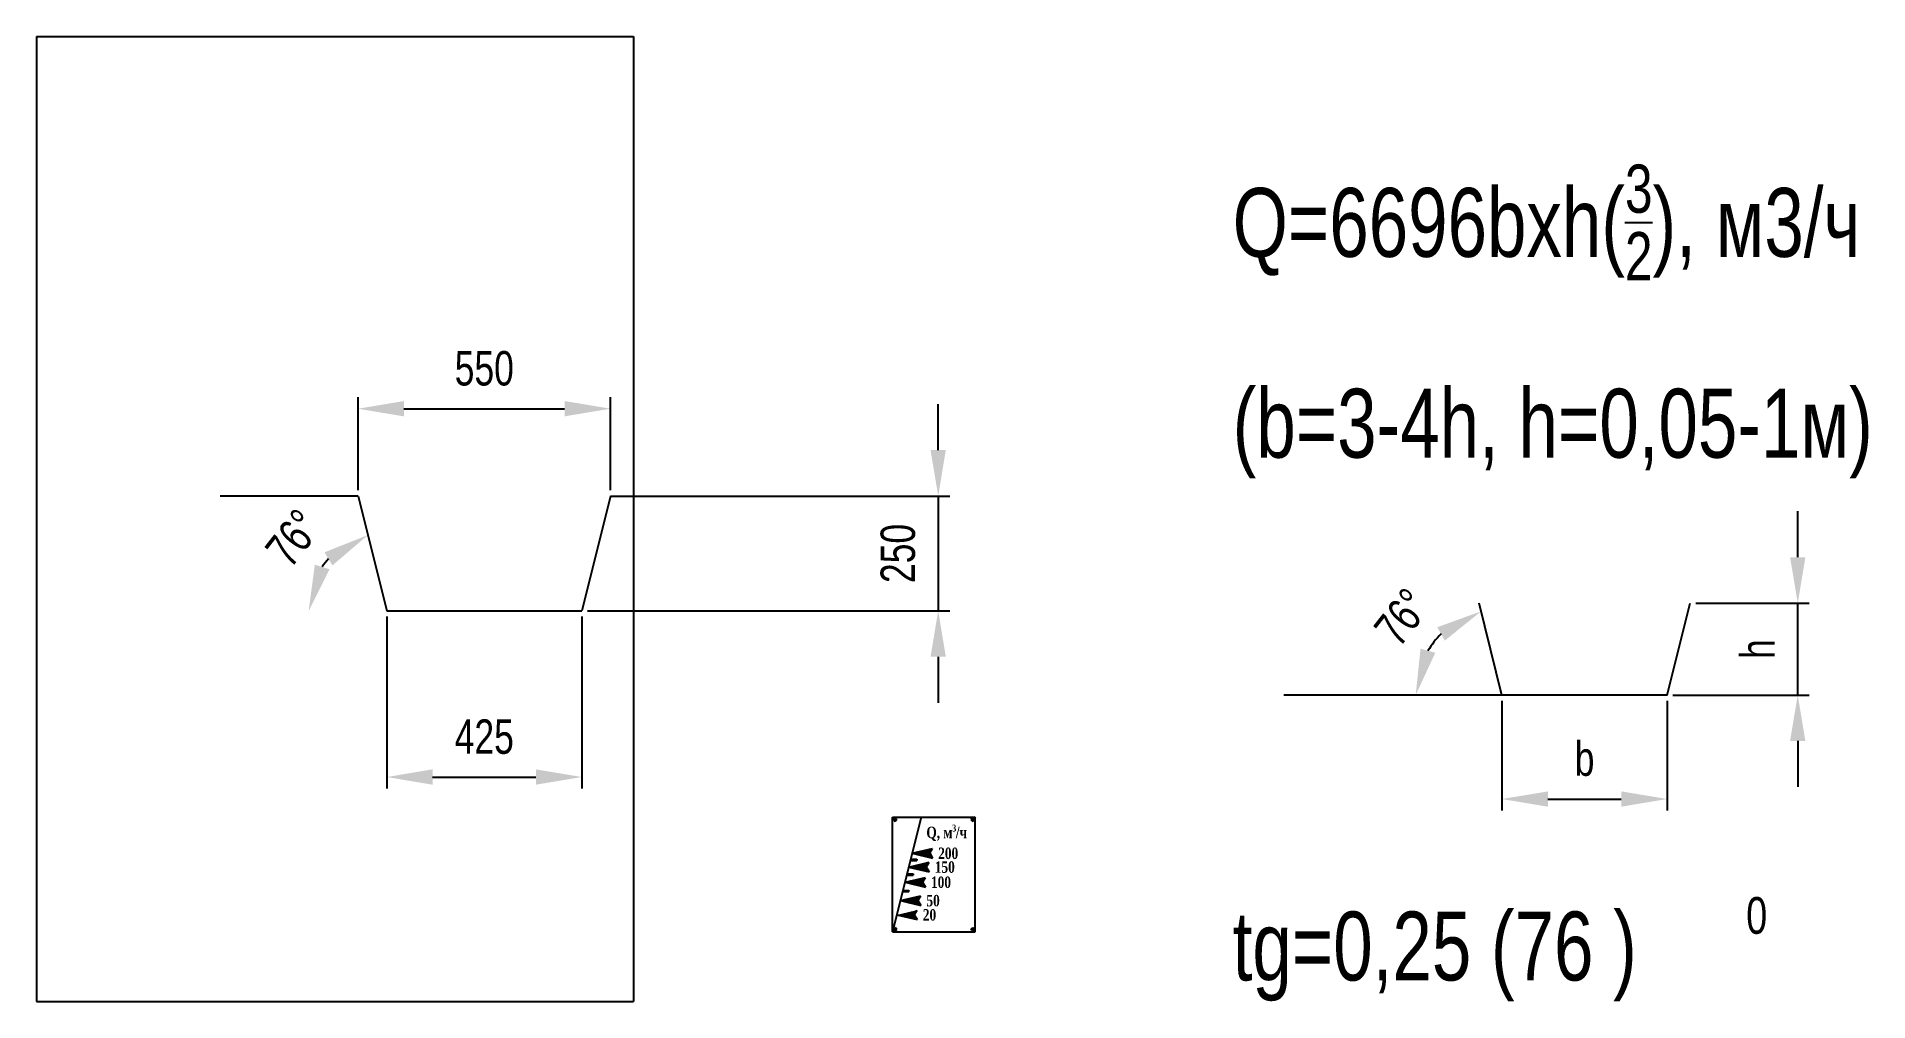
# Model space of a CAD drawing. Extents: x 397947 to 1039004, y -164202 to -102965.
# Drawn here: x 397947 to 401937, y -105065 to -102965 of the extents above; entities outside this region: 2.
import ezdxf

# ---------------------------------------------------------------- set-up
doc = ezdxf.new("R2010")
doc.units = 0
doc.header["$LTSCALE"] = 300
doc.header["$MEASUREMENT"] = 0
doc.linetypes.add('ACAD_ISO04W100', pattern=[30, 24, -3, 0, -3])
for name, color, linetype in [('1', 7, 'CONTINUOUS'), ('Размеры', 5, 'CONTINUOUS'), ('Трубы', 1, 'CONTINUOUS')]:
    doc.layers.add(name, color=color, linetype=linetype)
doc.styles.add('MONARCH', font='monarch', dxfattribs={"width": 0.77})
doc.styles.add('MONARCH0', font='monarch0.shx', dxfattribs={"width": 0.77})
doc.dimstyles.get("Standard").update_dxf_attribs({"dimtxt": 3, "dimasz": 3, "dimexe": 2.5, "dimexo": 2.5, "dimgap": 1.5, "dimtad": 0, "dimtih": 1, "dimtoh": 1, "dimdec": 0, "dimzin": 0, "dimdsep": 46, "dimtxsty": 'MONARCH0', "dimcen": -3, "dimdle": 1.25, "dimadec": 0, "dimazin": 0, "dimtfac": 0.75, "dimtdec": 0, "dimtofl": 0, "dimtmove": 2, "dimatfit": 3, "dimfxl": 1, "dimtvp": 1.5, "dimtolj": 1, "dimtzin": 0, "dimarcsym": 0})

# ---------------------------------------------------------------- blocks, each defined once
blk = doc.blocks.new('*D172')
at = {"layer": '1', "color": 0, "lineweight": -2, "ltscale": 0.4, "transparency": 16777216}
for p, q in [((401782.9, -104098.4), (401782.9, -103998.4)), ((401782.9, -104398.4), (401782.9, -104198.4)), ((401782.9, -104498.4), (401782.9, -104598.4))]:
    blk.add_line(p, q, dxfattribs=at)
at = {"layer": '1', "lineweight": -2, "ltscale": 0.4, "transparency": 16777216}
for p, q in [((401560.9, -104198.4), (401807.9, -104198.4)), ((401511.1, -104398.4), (401807.9, -104398.4))]:
    blk.add_line(p, q, dxfattribs=at)
at = {"layer": '1', "color": 0, "ltscale": 0.4, "transparency": 16777216}
for points in [[(401766.2, -104098.4), (401799.6, -104098.4), (401782.9, -104198.4)], [(401766.2, -104498.4), (401799.6, -104498.4), (401782.9, -104398.4)]]:
    blk.add_solid(points, dxfattribs=at)
at = {"layer": '1', "ltscale": 0.4, "transparency": 16777216, "insert": (401695.4, -104298.4), "char_height": 75, "attachment_point": 5, "rotation": 90, "style": 'MONARCH0'}
blk.add_mtext('\\A1;h', dxfattribs=at)
blk = doc.blocks.new('*D173')
at = {"layer": '1', "lineweight": -2, "ltscale": 0.4, "transparency": 16777216}
for p, q in [((401138.6, -104410.9), (401138.6, -104649.8)), ((401498.6, -104410.9), (401498.6, -104649.8))]:
    blk.add_line(p, q, dxfattribs=at)
at = {"layer": '1', "color": 0, "lineweight": -2, "ltscale": 0.4, "transparency": 16777216}
blk.add_line((401238.6, -104624.8), (401398.6, -104624.8), dxfattribs=at)
at = {"layer": '1', "color": 0, "ltscale": 0.4, "transparency": 16777216}
for points in [[(401238.6, -104608.2), (401238.6, -104641.5), (401138.6, -104624.8)], [(401398.6, -104608.2), (401398.6, -104641.5), (401498.6, -104624.8)]]:
    blk.add_solid(points, dxfattribs=at)
at = {"layer": '1', "ltscale": 0.4, "transparency": 16777216, "insert": (401318.6, -104537.3), "char_height": 75, "attachment_point": 5, "style": 'MONARCH0'}
blk.add_mtext('\\A1;b', dxfattribs=at)
blk = doc.blocks.new('*D174')
at = {"layer": '1', "color": 0, "lineweight": -2, "ltscale": 0.4, "transparency": 16777216}
blk.add_arc((401138.6, -104398.4), 187.8, 134.8833, 149.1167, dxfattribs=at)
at = {"layer": '1', "color": 0, "ltscale": 0.4, "transparency": 16777216}
for points in [[(400997.9, -104250.8), (401014.3, -104279.9), (401093.1, -104216.2)], [(400993.5, -104306.4), (400961.3, -104297.6), (400950.8, -104398.4)]]:
    blk.add_solid(points, dxfattribs=at)
at = {"layer": '1', "ltscale": 0.4, "transparency": 16777216, "insert": (400921.6, -104228.9), "char_height": 75, "attachment_point": 5, "rotation": 52, "style": 'MONARCH0'}
blk.add_mtext('\\A1;76°', dxfattribs=at)
blk = doc.blocks.new('*D175')
at = {"layer": '1', "lineweight": -2, "ltscale": 0.4, "transparency": 16777216}
for p, q in [((398709.6, -104227.7), (398709.6, -104601.9)), ((399134.6, -104227.7), (399134.6, -104601.9))]:
    blk.add_line(p, q, dxfattribs=at)
at = {"layer": '1', "color": 0, "lineweight": -2, "ltscale": 0.4, "transparency": 16777216}
blk.add_line((398809.6, -104576.9), (399034.6, -104576.9), dxfattribs=at)
at = {"layer": '1', "color": 0, "ltscale": 0.4, "transparency": 16777216}
for points in [[(398809.6, -104560.2), (398809.6, -104593.6), (398709.6, -104576.9)], [(399034.6, -104560.2), (399034.6, -104593.6), (399134.6, -104576.9)]]:
    blk.add_solid(points, dxfattribs=at)
at = {"layer": '1', "ltscale": 0.4, "transparency": 16777216, "insert": (398922.1, -104489.4), "char_height": 75, "attachment_point": 5, "style": 'MONARCH0'}
blk.add_mtext('\\A1;425', dxfattribs=at)
blk = doc.blocks.new('*D176')
at = {"layer": '1', "color": 0, "lineweight": -2, "ltscale": 0.4, "transparency": 16777216}
for p, q in [((399910.8, -103865.2), (399910.8, -103765.2)), ((399910.8, -103965.2), (399910.8, -104215.2)), ((399910.8, -104315.2), (399910.8, -104415.2))]:
    blk.add_line(p, q, dxfattribs=at)
at = {"layer": '1', "lineweight": -2, "ltscale": 0.4, "transparency": 16777216}
for p, q in [((399209.6, -103965.2), (399935.8, -103965.2)), ((399147.1, -104215.2), (399935.8, -104215.2))]:
    blk.add_line(p, q, dxfattribs=at)
at = {"layer": '1', "color": 0, "ltscale": 0.4, "transparency": 16777216}
for points in [[(399894.1, -103865.2), (399927.4, -103865.2), (399910.8, -103965.2)], [(399894.1, -104315.2), (399927.4, -104315.2), (399910.8, -104215.2)]]:
    blk.add_solid(points, dxfattribs=at)
at = {"layer": '1', "ltscale": 0.4, "transparency": 16777216, "insert": (399823.3, -104090.2), "char_height": 75, "attachment_point": 5, "rotation": 90, "style": 'MONARCH0'}
blk.add_mtext('\\A1;250', dxfattribs=at)
blk = doc.blocks.new('*D180')
at = {"layer": '1', "lineweight": -2, "ltscale": 0.4, "transparency": 16777216}
for p, q in [((398647.1, -103952.7), (398647.1, -103750.1)), ((399197.1, -103952.7), (399197.1, -103750.1))]:
    blk.add_line(p, q, dxfattribs=at)
at = {"layer": '1', "color": 0, "lineweight": -2, "ltscale": 0.4, "transparency": 16777216}
blk.add_line((398747.1, -103775.1), (399097.1, -103775.1), dxfattribs=at)
at = {"layer": '1', "color": 0, "ltscale": 0.4, "transparency": 16777216}
for points in [[(398747.1, -103758.5), (398747.1, -103791.8), (398647.1, -103775.1)], [(399097.1, -103758.5), (399097.1, -103791.8), (399197.1, -103775.1)]]:
    blk.add_solid(points, dxfattribs=at)
at = {"layer": '1', "ltscale": 0.4, "transparency": 16777216, "insert": (398922.1, -103687.6), "char_height": 75, "attachment_point": 5, "style": 'MONARCH0'}
blk.add_mtext('\\A1;550', dxfattribs=at)
blk = doc.blocks.new('*D181')
at = {"layer": '1', "color": 0, "lineweight": -2, "ltscale": 0.4, "transparency": 16777216}
blk.add_arc((398709.6, -104215.2), 170, 138.2431, 145.7931, dxfattribs=at)
at = {"layer": '1', "color": 0, "ltscale": 0.4, "transparency": 16777216}
for points in [[(398574.2, -104087.7), (398591.4, -104116.3), (398668.4, -104050.3)], [(398585, -104124.5), (398553.1, -104114.7), (398539.6, -104215.2)]]:
    blk.add_solid(points, dxfattribs=at)
at = {"layer": '1', "ltscale": 0.4, "transparency": 16777216, "insert": (398506.7, -104056.7), "char_height": 75, "attachment_point": 5, "rotation": 52.0181, "style": 'MONARCH0'}
blk.add_mtext('\\A1;76°', dxfattribs=at)

msp = doc.modelspace()

# ---------------------------------------------------------------- hatches: boundary and pattern name
at = {"layer": '1', "ltscale": 0.4}
h = msp.add_hatch(color=256, dxfattribs=at)
h.dxf.hatch_style = 1
h.paths.add_polyline_path([(399821, -104669.5), (399811.5, -104664), (399817, -104673.5)])
h = msp.add_hatch(color=256, dxfattribs=at)
h.dxf.hatch_style = 1
h.paths.add_polyline_path([(399981.9, -104669.5), (399986, -104673.5), (399991.5, -104664)])
h = msp.add_hatch(color=256, dxfattribs=at)
h.dxf.hatch_style = 1
h.paths.add_polyline_path([(399891.1, -104783.4), (399884.7, -104773), (399891.1, -104762.5), (399846.7, -104773)])
h = msp.add_hatch(color=256, dxfattribs=at)
h.dxf.hatch_style = 1
h.paths.add_polyline_path([(399863.9, -104755.6), (399851.1, -104755.6), (399850.7, -104757), (399863.9, -104757)])
h.paths.add_polyline_path([(399863.9, -104757), (399850.7, -104757), (399850.4, -104758.4), (399863.9, -104758.4)])
h = msp.add_hatch(color=256, dxfattribs=at)
h.dxf.hatch_style = 1
h.paths.add_polyline_path([(399898.6, -104753.4), (399892.2, -104743), (399898.6, -104732.5), (399854.2, -104743)])
h = msp.add_hatch(color=256, dxfattribs=at)
h.dxf.hatch_style = 1
h.paths.add_polyline_path([(399882.8, -104816.4), (399876.4, -104806), (399882.8, -104795.5), (399838.5, -104806)])
h = msp.add_hatch(color=256, dxfattribs=at)
h.dxf.hatch_style = 1
h.paths.add_polyline_path([(399855.9, -104787.6), (399843.1, -104787.6), (399842.7, -104789), (399855.9, -104789)])
h.paths.add_polyline_path([(399855.9, -104789), (399842.7, -104789), (399842.4, -104790.4), (399855.9, -104790.4)])
h = msp.add_hatch(color=256, dxfattribs=at)
h.dxf.hatch_style = 1
h.paths.add_polyline_path([(399872.8, -104856.4), (399866.4, -104846), (399872.8, -104835.5), (399828.5, -104846)])
h = msp.add_hatch(color=256, dxfattribs=at)
h.dxf.hatch_style = 1
h.paths.add_polyline_path([(399846.9, -104823.6), (399834.1, -104823.6), (399833.7, -104825), (399846.9, -104825)])
h.paths.add_polyline_path([(399846.9, -104825), (399833.7, -104825), (399833.4, -104826.4), (399846.9, -104826.4)])
h = msp.add_hatch(color=256, dxfattribs=at)
h.dxf.hatch_style = 1
h.paths.add_polyline_path([(399865.1, -104887.4), (399858.7, -104877), (399865.1, -104866.5), (399820.7, -104877)])
h = msp.add_hatch(color=256, dxfattribs=at)
h.dxf.hatch_style = 1
h.paths.add_polyline_path([(399821, -104908.5), (399817, -104904.4), (399811.5, -104914)])
h = msp.add_hatch(color=256, dxfattribs=at)
h.dxf.hatch_style = 1
h.paths.add_polyline_path([(399981.9, -104908.5), (399991.5, -104914), (399986, -104904.4)])

# ---------------------------------------------------------------- linework, layer by layer
for p, q in [((397947.1, -102965.2), (397947.1, -105065.2)), ((397947.1, -102965.2), (399247.1, -102965.2)), ((399247.1, -102965.2), (399247.1, -105065.2)), ((398647.1, -103965.2), (398347.1, -103965.2)), ((398647.1, -103965.2), (398709.6, -104215.2)), ((399197.1, -103965.2), (399134.6, -104215.2)), ((399197.1, -103965.2), (399247.1, -103965.2)), ((401138.6, -104398.4), (401088.7, -104198.4)), ((401498.6, -104398.4), (401548.4, -104198.4)), ((398709.6, -104215.2), (399134.6, -104215.2)), ((401138.6, -104398.4), (400663.8, -104398.4)), ((401498.6, -104398.4), (401138.6, -104398.4)), ((399874, -104664), (399811.5, -104914)), ((399811.5, -104664), (399991.5, -104664)), ((399811.5, -104914), (399811.5, -104664)), ((399811.5, -104664), (399821, -104669.5)), ((399811.5, -104664), (399817, -104673.5)), ((399821, -104669.5), (399817, -104673.5)), ((399991.5, -104664), (399981.9, -104669.5)), ((399981.9, -104669.5), (399986, -104673.5)), ((399991.5, -104664), (399986, -104673.5)), ((399991.5, -104914), (399991.5, -104664)), ((399846.7, -104773), (399891.1, -104762.5)), ((399850.4, -104758.4), (399863.9, -104758.4)), ((399851.1, -104755.6), (399863.9, -104755.6)), ((399854.2, -104743), (399898.6, -104732.5)), ((399854.2, -104743), (399898.6, -104753.4)), ((399863.9, -104755.6), (399863.9, -104758.4)), ((399884.7, -104773), (399891.1, -104762.5)), ((399892.2, -104743), (399898.6, -104732.5)), ((399892.2, -104743), (399898.6, -104753.4)), ((399838.5, -104806), (399882.8, -104795.5)), ((399838.5, -104806), (399882.8, -104816.4)), ((399842.4, -104790.4), (399855.9, -104790.4)), ((399843.1, -104787.6), (399855.9, -104787.6)), ((399846.7, -104773), (399891.1, -104783.4)), ((399855.9, -104787.6), (399855.9, -104790.4)), ((399876.4, -104806), (399882.8, -104795.5)), ((399876.4, -104806), (399882.8, -104816.4)), ((399884.7, -104773), (399891.1, -104783.4)), ((399828.5, -104846), (399872.8, -104835.5)), ((399828.5, -104846), (399872.8, -104856.4)), ((399833.4, -104826.4), (399846.9, -104826.4)), ((399834.1, -104823.6), (399846.9, -104823.6)), ((399846.9, -104823.6), (399846.9, -104826.4)), ((399866.4, -104846), (399872.8, -104835.5)), ((399866.4, -104846), (399872.8, -104856.4)), ((399820.7, -104877), (399865.1, -104887.4)), ((399858.7, -104877), (399865.1, -104866.5)), ((399858.7, -104877), (399865.1, -104887.4)), ((399811.5, -104914), (399817, -104904.4)), ((399811.5, -104914), (399821, -104908.5)), ((399811.5, -104914), (399991.5, -104914)), ((399811.5, -104914), (399991.5, -104914)), ((399821, -104908.5), (399817, -104904.4)), ((399981.9, -104908.5), (399986, -104904.4)), ((399991.5, -104914), (399981.9, -104908.5)), ((399991.5, -104914), (399986, -104904.4)), ((397947.1, -105065.2), (399247.1, -105065.2))]:
    msp.add_line(p, q, dxfattribs=at)
at = {"layer": 'Трубы', "linetype": 'ACAD_ISO04W100', "ltscale": 0.015}
msp.add_line((423587.7, -163855.8), (423587.7, -164202.2), dxfattribs=at)

# ---------------------------------------------------------------- texts
at = {"layer": '1', "ltscale": 0.4, "attachment_point": 1, "style": 'MONARCH'}
for s, width, insert, char_height in [('{\\fTimes New Roman|b1|i0|c0|p18;Q,\\fTimes New Roman|b1|i0|c204|p18; м /ч}', 126.692, (399885, -104685), 25), ('{\\fTimes New Roman|b1|i0|c0|p18;3}', 126.692, (399941.3, -104680.5), 15), ('{\\fTimes New Roman|b1|i0|c204|p18;150}', 126.692, (399903.3, -104760.4), 25), ('{\\fTimes New Roman|b1|i0|c204|p18;200}', 126.692, (399910.8, -104730.4), 25), ('{\\fTimes New Roman|b1|i0|c204|p18;100}', 126.692, (399895.1, -104793.4), 25), ('{\\fTimes New Roman|b1|i0|c204|p18;50}', 126.692, (399885.1, -104833.4), 25), ('{\\fTimes New Roman|b1|i0|c0|p18;2\\fTimes New Roman|b1|i0|c204|p18;0}', 126.692, (399877.3, -104864.4), 25), ('11.10', 349.401, (1038639.1, -113651.5), 144)]:
    msp.add_mtext_dynamic_manual_height_columns(s, width=width, gutter_width=750, heights=[0], dxfattribs=dict(at, insert=insert, char_height=char_height))
at = {"layer": 'Размеры', "ltscale": 0.4, "attachment_point": 1, "style": 'MONARCH'}
for s, insert, char_height in [('\\A1;Q=6696bxh({\\H0.7x;\\S3/2;}), м3/ч', (400552.2, -103243.6), 150), ('\\A1;(b=3-4h, h=0,05-1м)', (400552.2, -103731.7), 150), ('\\A1;0', (401670.6, -104838.2), 80), ('\\A1;tg=0,25 (76 )', (400552.2, -104869.8), 150)]:
    msp.add_mtext_dynamic_manual_height_columns(s, width=1994.881, gutter_width=750, heights=[0], dxfattribs=dict(at, insert=insert, char_height=char_height))

# ---------------------------------------------------------------- dimensions: what is measured, and where the dimension line sits
at = {"layer": '1', "ltscale": 0.4}
for base, p1, p2, picture, middle in [((399197.1, -103775.1), (398647.1, -103965.2), (399197.1, -103965.2), '*D180', (398922.1, -103687.6)), ((399134.6, -104576.9), (398709.6, -104215.2), (399134.6, -104215.2), '*D175', (398922.1, -104489.4))]:
    dim = msp.add_linear_dim(base=base, p1=p1, p2=p2, dimstyle='Standard', override={"dimscale": 50, "dimtxt": 1.5, "dimasz": 2, "dimexe": 0.5, "dimexo": 0.25, "dimgap": 1, "dimtad": 1, "dimtih": 0, "dimtoh": 0, "dimcen": 0.05, "dimdle": 1, "dimclre": 256, "dimclrt": 256, "dimtfac": 1, "dimtix": 1, "dimtofl": 1, "dimtvp": 2.25}, dxfattribs=at)
    dim.commit()
    dim.dimension.update_dxf_attribs({"geometry": picture, "text_midpoint": middle})
dim = msp.add_linear_dim(base=(399910.8, -104215.2), p1=(399197.1, -103965.2), p2=(399134.6, -104215.2), angle=90, dimstyle='Standard', override={"dimscale": 50, "dimtxt": 1.5, "dimasz": 2, "dimexe": 0.5, "dimexo": 0.25, "dimgap": 1, "dimtad": 1, "dimtih": 0, "dimtoh": 0, "dimcen": 0.05, "dimdle": 1, "dimclre": 256, "dimclrt": 256, "dimtfac": 1, "dimtix": 1, "dimtofl": 1, "dimtvp": 2.25}, dxfattribs=at)
dim.commit()
dim.dimension.update_dxf_attribs({"geometry": '*D176', "text_midpoint": (399823.3, -104090.2)})
for base, line1, line2, picture, middle in [((398601.8, -104083.8), ((398709.6, -104215.2), (398191.6, -104215.2)), ((398647.1, -103965.2), (398709.6, -104215.2)), '*D181', (398506.7, -104056.7)), ((401019.5, -104253.1), ((401138.6, -104398.4), (400663.8, -104398.4)), ((401138.6, -104398.4), (401088.7, -104198.4)), '*D174', (400921.6, -104228.9))]:
    dim = msp.add_angular_dim_2l(base=base, line1=line1, line2=line2, dimstyle='Standard', override={"dimscale": 50, "dimtxt": 1.5, "dimasz": 2, "dimexe": 0.5, "dimexo": 0.25, "dimgap": 1, "dimtad": 1, "dimtih": 0, "dimtoh": 0, "dimcen": 0.05, "dimdle": 1, "dimclre": 256, "dimclrt": 256, "dimtfac": 1, "dimtix": 1, "dimtofl": 1, "dimtvp": 2.25}, dxfattribs=at)
    dim.commit()
    dim.dimension.update_dxf_attribs({"geometry": picture, "text_midpoint": middle})
dim = msp.add_linear_dim(base=(401782.9, -104198.4), p1=(401498.6, -104398.4), p2=(401548.4, -104198.4), angle=90, text='h', dimstyle='Standard', override={"dimscale": 50, "dimtxt": 1.5, "dimasz": 2, "dimexe": 0.5, "dimexo": 0.25, "dimgap": 1, "dimtad": 1, "dimtih": 0, "dimtoh": 0, "dimcen": 0.05, "dimdle": 1, "dimclre": 256, "dimclrt": 256, "dimtfac": 1, "dimtix": 1, "dimtofl": 1, "dimtvp": 2.25}, dxfattribs=at)
dim.commit()
dim.dimension.update_dxf_attribs({"geometry": '*D172', "text_midpoint": (401695.4, -104298.4)})
dim = msp.add_linear_dim(base=(401498.6, -104624.8), p1=(401138.6, -104398.4), p2=(401498.6, -104398.4), text='b', dimstyle='Standard', override={"dimscale": 50, "dimtxt": 1.5, "dimasz": 2, "dimexe": 0.5, "dimexo": 0.25, "dimgap": 1, "dimtad": 1, "dimtih": 0, "dimtoh": 0, "dimcen": 0.05, "dimdle": 1, "dimclre": 256, "dimclrt": 256, "dimtfac": 1, "dimtix": 1, "dimtofl": 1, "dimtvp": 2.25}, dxfattribs=at)
dim.commit()
dim.dimension.update_dxf_attribs({"geometry": '*D173', "text_midpoint": (401318.6, -104537.3)})

doc.saveas('drawing.dxf')
